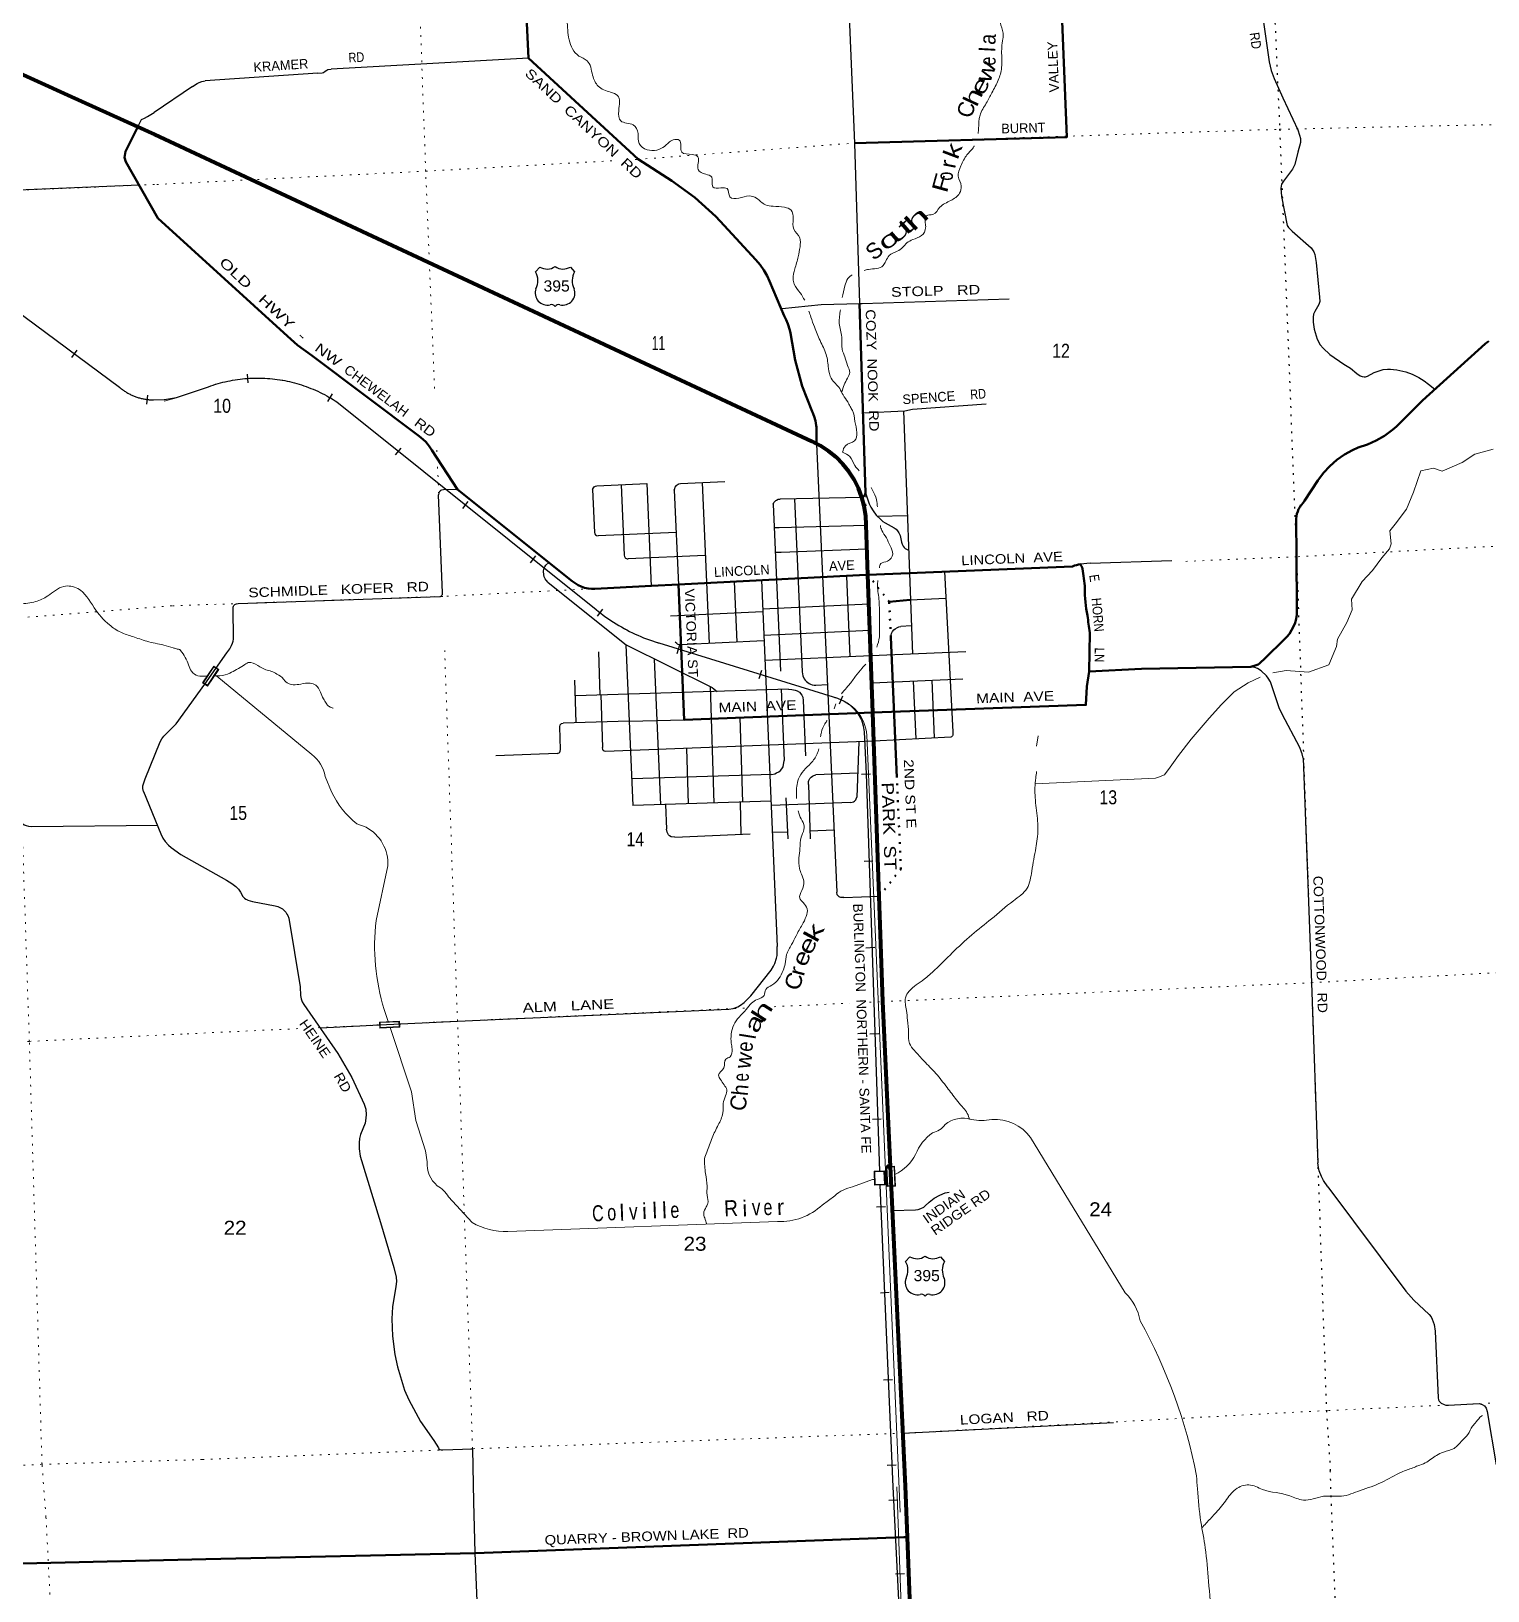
# Model space of a CAD drawing. Header units: feet. Extents: x 733631 to 986127, y 195788 to 388968.
# Drawn here: x 795868 to 814074, y 288752 to 308254 of the extents above; entities that cross this region are included whole.
import ezdxf
from ezdxf.enums import TextEntityAlignment as Align

# ---------------------------------------------------------------- set-up
doc = ezdxf.new("R2010")
doc.units = ezdxf.units.FT
doc.header["$LTSCALE"] = 70
doc.header["$PDMODE"] = 32
doc.header["$PDSIZE"] = 35
doc.linetypes.add('DOTTED', pattern=[1.5, 0.3, -1.2])
for name, color, linetype, lineweight in [('16', 7, 'Continuous', 25), ('20', 7, 'Continuous', 70), ('26', 7, 'Continuous', 40), ('29', 7, 'Continuous', 25), ('31', 7, 'Continuous', 13), ('34', 7, 'Continuous', 25), ('39', 7, 'Continuous', 13), ('53', 7, 'DOTTED', 40), ('55', 7, 'DOTTED', 100), ('57', 7, 'Continuous', 13), ('6', 7, 'DOTTED', 25), ('7', 7, 'DOTTED', 13)]:
    doc.layers.add(name, color=color, linetype=linetype, lineweight=lineweight)
for name, color, linetype in [('27', 7, 'Continuous'), ('30', 7, 'Continuous'), ('41', 7, 'Continuous')]:
    doc.layers.add(name, color=color, linetype=linetype)

msp = doc.modelspace()

# ---------------------------------------------------------------- linework, layer by layer
at = {"layer": '16'}
for p, q in [((802172.79, 305245.57), (802224.1, 305304.33)), ((802415.86, 305310.3), (802415.58, 305310.1)), ((802607.95, 305304.42), (802659.34, 305245.57)), ((806798.14, 292870.59), (806849.45, 292929.35)), ((807041.21, 292935.32), (807040.93, 292935.12)), ((807233.3, 292929.44), (807284.69, 292870.59))]:
    msp.add_line(p, q, dxfattribs=at)
for centre, radius, start, end in [((801979.81, 305134.94), 222.05, 332.97043, 29.75871), ((802315.18, 305461.99), 182.07, 239.97227, 303.45418), ((802516.96, 305461.49), 181.52, 236.33975, 300.08743), ((802516.95, 305461.99), 182.07, 236.54582, 236.59441), ((802852.31, 305134.94), 222.05, 150.24129, 207.02957), ((802319, 304980.04), 151.42, 159.09177, 283.81923), ((802513.12, 304980.04), 151.42, 256.18077, 20.90823), ((806940.53, 293087.01), 182.07, 239.97227, 303.45418), ((807142.31, 293086.51), 181.52, 236.33975, 300.08743), ((807142.3, 293087.01), 182.07, 236.54582, 236.59441), ((806605.16, 292759.96), 222.05, 332.97043, 29.75871), ((807477.66, 292759.96), 222.05, 150.24129, 207.02957), ((806944.35, 292605.06), 151.42, 159.09177, 283.81923), ((807138.47, 292605.06), 151.42, 256.18077, 20.90823)]:
    msp.add_arc(centre, radius, start, end, dxfattribs=at)
for centre, major_axis, start_param, end_param in [((802374.34, 304781.22), (-19.56, 51.67), 4.95877769, 6.28318531), ((802457.79, 304781.22), (19.56, 51.67), 0, 1.32637542), ((806999.69, 292406.24), (-19.56, 51.67), 4.95877769, 6.28318531), ((807083.14, 292406.24), (19.56, 51.67), 0, 1.32637542)]:
    msp.add_ellipse(centre, major_axis=major_axis, ratio=0.929097, start_param=start_param, end_param=end_param, dxfattribs=at)
at = {"layer": '20'}
for p, q in [((806387.09, 299733.55), (806326.55, 301457.54)), ((806820.06, 289422.71), (806794.39, 290058.62))]:
    msp.add_line(p, q, dxfattribs=at)
for points in [[(796324.87, 307455.01), (794869, 308115.95)], [(797414.5, 306960.33), (797199.45, 307057.96), (796324.87, 307455.01)], [(805684.06, 303093.57), (805627.87, 303122.36), (797414.5, 306960.33)], [(806250.46, 302424.98), (806206.75, 302540.78), (806152.6, 302647.68), (806087.56, 302748.33), (806012.36, 302841.64), (805927.82, 302926.58), (805834.87, 303002.21), (805734.52, 303067.71), (805684.06, 303093.57)], [(806326.55, 301457.54), (806304.64, 302081.37), (806298.65, 302194.57), (806280.18, 302312.97), (806250.46, 302424.98)], [(806794.39, 290058.62), (806609.38, 294057.78), (806514.01, 296119.29), (806467.74, 297436.79), (806387.09, 299733.55)], [(807048.16, 282782.8), (806970.05, 285463.78), (806820.06, 289422.71)]]:
    msp.add_lwpolyline(points, dxfattribs=at)
at = {"layer": '26'}
for p, q in [((806297.26, 302480.73), (806223.1, 304849.69)), ((806330.26, 301457.57), (808882.68, 301561.68)), ((803957.18, 301334.46), (804030.46, 299643.58)), ((806592.97, 301117.14), (806854.77, 301144.53)), ((809090.6, 300249.46), (809098.78, 300731.7)), ((806688.41, 298922.93), (806612.2, 300674.96)), ((804030.46, 299643.58), (806387.09, 299733.55))]:
    msp.add_line(p, q, dxfattribs=at)
for points in [[(805684.06, 303093.57), (805683.91, 303111.55), (805682.26, 303303.1), (805680.39, 303323.74), (805671.17, 303380.36), (805656.08, 303435.7), (805635.28, 303489.16), (805631.16, 303498.15), (805506.53, 303814.08), (805415.6, 304141.31), (805359.38, 304476.25), (805350.18, 304515.28), (805325.06, 304593.89), (805302.85, 304644.44), (805291.7, 304669.82), (805281.16, 304694.44), (805094.76, 305129.81), (805065.47, 305196.15), (805025.59, 305266.58), (804978.58, 305332.47), (804924.93, 305393.07), (804531.01, 305823.87), (804424.6, 305935.85), (804161.2, 306174.32), (803874.31, 306383.95), (803455.35, 306655.65), (802085.02, 307914.84), (801980.16, 310108.6)], [(806160.35, 306854.68), (808812.03, 306927.6), (808738.36, 308794.85)], [(797451.85, 305916.63), (797050.38, 306618.94), (797033.36, 306675.96), (797048.73, 306748.89), (797199.45, 307057.96)], [(803957.18, 301334.46), (803619.82, 301316.94), (802913.84, 301279.33), (802872.4, 301280.04), (802828.53, 301285.26), (802785.44, 301295.04), (802743.61, 301309.27), (802703.5, 301327.8), (802665.54, 301350.41), (802630.16, 301376.87), (801196.37, 302521.21), (800874.83, 303015.56), (800858.51, 303041.12), (800842.18, 303065.56), (800831.9, 303080.94), (800800.85, 303118.26), (800768.85, 303149.42), (800744.06, 303170.25), (800718.85, 303189.21), (799376.03, 304198.91), (799197.25, 304329.17), (799071.74, 304439.6), (797451.85, 305916.63)], [(806387.09, 299733.55), (809051.3, 299828.5), (809060.8, 300061.78), (809090.6, 300249.46), (809744.31, 300282.45), (811114.3, 300306.85), (811181.04, 300325), (811204.1, 300334.89), (811221.69, 300346.35), (811297.23, 300418.77), (811525.6, 300642.17), (811562.18, 300678.87), (811594.72, 300719.19), (811622.87, 300762.7), (811646.32, 300808.9), (811664.81, 300857.31), (811678.14, 300907.38), (811686.16, 300958.57), (811688.79, 301010.32), (811686.53, 301056.74), (811684.08, 301682.23), (811680.42, 302157.84), (811683.1, 302188.69), (811688.99, 302219.08), (811698.03, 302248.69), (811710.12, 302277.19), (811725.11, 302304.28), (811742.86, 302329.65), (811744.27, 302331.27), (811766.38, 302356.31), (811782.89, 302381.27), (811951.66, 302636.35), (812021.19, 302729.83), (812100.11, 302815.52), (812187.56, 302892.5), (812282.57, 302959.91), (812384.11, 303017.03), (812454.46, 303048.89), (812569.69, 303086.28), (812680.38, 303135.51), (812785.32, 303196.03), (812883.36, 303267.2), (812933.85, 303310.5), (813256.54, 303637.57), (814042.6, 304343.12), (814063.36, 304361.79), (814085.96, 304378.18)], [(806250.46, 302424.98), (806266.66, 302430.78), (806273.11, 302436.45), (806278.93, 302442.76), (806284.05, 302449.64), (806288.43, 302457.02), (806292.02, 302464.82), (806297.27, 302480.35)], [(806326.55, 301457.54), (806302.15, 301456.27), (803957.18, 301334.46)], [(798051.83, 289147.58), (801418.47, 289224.52), (806776.92, 289421.12), (806820.06, 289422.71)], [(798051.83, 289147.58), (795056.94, 289077.37), (794988.59, 289064.33), (794874.44, 289022.12), (794790.07, 288982.39), (794682.13, 288923.04), (788089.9, 284660.19)]]:
    msp.add_lwpolyline(points, dxfattribs=at)
for centre, radius, start, end in [((809095.92, 301025.78), 576.77, 101.27376, 111.69821), ((808873.24, 301503.61), 137.3, 12.43076, 39.34619), ((807100.25, 301163.71), 1942.56, 3.65857, 10.96418), ((810382.37, 301249.24), 1344.07, 178.36183, 192.9907), ((812343.99, 301233.9), 3283.85, 185.01037, 188.79676)]:
    msp.add_arc(centre, radius, start, end, dxfattribs=at)
at = {"layer": '29'}
for p, q in [((802085.02, 307914.84), (799615.94, 307779.66)), ((797884.75, 307562.01), (797404.52, 307239.27)), ((799451.25, 307727.21), (798043, 307633.65)), ((806771.22, 303506.65), (806881.93, 300463.76)), ((805684.06, 303093.57), (805936.91, 297488.33)), ((801196.37, 302521.21), (801023.63, 302518.12)), ((802884.71, 302523.03), (802907.99, 301985.36)), ((802939.35, 302569.84), (803562.73, 302599.36)), ((803241.47, 302580.91), (803279.56, 301701.21)), ((803562.73, 302599.36), (803618.35, 301315.01)), ((803906.04, 302516.79), (803957.34, 301332.16)), ((803984.23, 302598.86), (804539.15, 302625.14)), ((804255.79, 302611.72), (804342.98, 300598.08)), ((801010.23, 301230.34), (800960.51, 302458.44)), ((805142.49, 302339.71), (805232.9, 300252.05)), ((806250.46, 302424.98), (805229.46, 302403.87)), ((805408.44, 302407.57), (805504.4, 300242.96)), ((806444.55, 302189.01), (806818.79, 302199.29)), ((803930.6, 301986.99), (802955.17, 301943.73)), ((804291.63, 301696.12), (803331.8, 301655.5)), ((809103.25, 301602.5), (808983.17, 301591.42)), ((809103.25, 301602.5), (810124.96, 301636.72)), ((802330.75, 301359.94), (803305, 300582.38)), ((804655.26, 301373.29), (804688.12, 300614.35)), ((804995.59, 301390.7), (805194, 296809.31)), ((806056.91, 301441.14), (806100.67, 300430.48)), ((807283.97, 301496.47), (807388.24, 299492.6)), ((798453.63, 301097.66), (800973.91, 301185.38)), ((806854.77, 301144.53), (807301.23, 301164.84)), ((798396.43, 300651.96), (798392.27, 301038.03)), ((805010.38, 300991.93), (803857.53, 300937.58)), ((806341.79, 301090.87), (805013.87, 301028.27)), ((806351, 300761.21), (805025.56, 300698.72)), ((806869.1, 300816.46), (806736.59, 300811.78)), ((805027, 300630.32), (803984.75, 300581.19)), ((802979, 299953.45), (802961.59, 300492.1)), ((803655.73, 300402.44), (803734.62, 298580.65)), ((802680.8, 299608.9), (802663.69, 300138.17)), ((806379.24, 300106.51), (807513.54, 300154.51)), ((807159.67, 299415.92), (807128.25, 300138.21)), ((805335.19, 300028.45), (802671.42, 299944.72)), ((802986.14, 299953.61), (803007.24, 299296.25)), ((804352.91, 300058.95), (804399.72, 298601.47)), ((805242.71, 300025.54), (805281.32, 299133.87)), ((806928.66, 299403.75), (806897.13, 300128.43)), ((805517.73, 299883.83), (805547.67, 299192.42)), ((802484.58, 299270.1), (802475.34, 299556.02)), ((803343.09, 299625.06), (802517, 299602.73)), ((803343.09, 299625.06), (804030.46, 299643.58)), ((804724.87, 299673.54), (804758.87, 298614.93)), ((806400.47, 299375.93), (803048.14, 299246.14)), ((806213.66, 299366.18), (806188.29, 298677.76)), ((807360.94, 299426.52), (806400.47, 299375.93)), ((802443.27, 299223.44), (801674.9, 299194.61)), ((804058.09, 299285.24), (804080.33, 298592.7)), ((806199.32, 298976.95), (805675.84, 298953.93)), ((805124.2, 298961.28), (803379.54, 298906.44)), ((805582.16, 298836.11), (805605.21, 298153.9)), ((797272, 298746.71), (797489.11, 298218.64)), ((805115.36, 298625.23), (803388.73, 298570.96)), ((803795.97, 298583.76), (803808.13, 298277.6)), ((804731.61, 298613.17), (804737.35, 298208.96)), ((806111.19, 298610.35), (805117.7, 298571.12)), ((805301.48, 298668.34), (805323.78, 298153.38)), ((795874.84, 298309.68), (797444.85, 298326.29)), ((803911.85, 298173.91), (804856.32, 298216.62)), ((805320.01, 298240.38), (805132.34, 298233.08)), ((805902.56, 298263), (805601.92, 298251.32)), ((797736.63, 297957.2), (798308.48, 297637.19)), ((806025.33, 297421.65), (806467.74, 297436.79)), ((798636.08, 297373.31), (798915.69, 297317.72)), ((799314.67, 296028.72), (799702.24, 295472.09)), ((799479.7, 295793.59), (800221.84, 295828.74)), ((812076.4, 293804.83), (813048.4, 292500.45))]:
    msp.add_line(p, q, dxfattribs=at)
for points in [[(806059.98, 309234.89), (806160.35, 306854.68), (806223.1, 304849.69)], [(811250.31, 308689.35), (811246.52, 308563.87), (811273.11, 308339.54), (811341.51, 307871.86), (811368.11, 307761.59), (811402.31, 307662.73), (811512.5, 307419.39), (811699.67, 307019.84)], [(799451.25, 307727.21), (799503.57, 307732.04), (799519.74, 307738.71), (799541.56, 307754.86), (799561.54, 307768.18), (799575.76, 307773.87), (799615.94, 307779.66)], [(797884.75, 307562.01), (797942.38, 307600.87), (797968.49, 307614.18), (797999.37, 307624.63), (798043, 307633.65)], [(797199.45, 307057.96), (797246.82, 307149.69), (797284.46, 307167.41), (797322.09, 307187.34), (797404.52, 307239.27)], [(811699.67, 307019.84), (811721.44, 306955.57), (811732.97, 306912.72), (811734.62, 306863.28), (811700.03, 306741.31), (811662.15, 306586.39), (811634.15, 306530.35), (811522.15, 306378.73), (811497.45, 306339.17), (811489.21, 306293.02), (811495.8, 306187.54), (811568.27, 305824.95), (811581.44, 305798.59), (811627.56, 305752.44), (811864.73, 305544.78), (811900.97, 305495.33), (811910.85, 305462.36), (811930.62, 305363.48), (811970.15, 304928.37), (811975.08, 304875.64), (811963.56, 304836.08), (811910.85, 304750.37), (811896.02, 304717.42), (811891.09, 304677.85), (811892.73, 304615.24), (811904.26, 304526.23), (811942.14, 304400.98), (811978.38, 304331.76), (812016.26, 304288.9), (812101.91, 304209.79), (812273.2, 304091.12), (812358.85, 304038.38), (812437.91, 303972.45), (812480.73, 303946.09), (812502.97, 303936.21), (812530.14, 303932.9), (812545.8, 303932.91), (812569.67, 303939.5), (812655.32, 303985.64), (812714.61, 304008.72), (812768.15, 304023.56), (812819.21, 304028.51), (812859.55, 304028.5), (812896.62, 304025.21), (812938.61, 304018.6), (813051.44, 303993.9), (813129.67, 303965.86), (813214.5, 303923.03), (813281.2, 303880.16), (813333.09, 303842.27), (813414.07, 303778.96)], [(797216.2, 306327.58), (795501, 306255.95), (792205.9, 306109.46)], [(805256.11, 304787.2), (805741.31, 304834.48), (806223.1, 304849.69)], [(806223.1, 304849.69), (806254.23, 304850.67), (808089.98, 304905.23)], [(806268.56, 303482.71), (806789.17, 303507.37), (806883.27, 303528.03), (807804.43, 303593.93)], [(801023.63, 302518.12), (800997.1, 302514.48), (800984.75, 302508.78), (800978.1, 302503.08), (800972.4, 302496.42), (800964.8, 302483.11), (800960.51, 302458.44)], [(802884.71, 302523.03), (802895.32, 302544.87), (802905.3, 302555.33), (802920.02, 302564.84), (802939.35, 302569.84)], [(803906.04, 302516.79), (803911.76, 302536.33), (803917.46, 302550.58), (803935.03, 302574.34), (803944.06, 302582.9), (803955.46, 302589.56), (803964.96, 302594.31), (803984.23, 302598.86)], [(806297.26, 302480.73), (806341.45, 302344.32), (806361.87, 302300.6), (806390.85, 302254.96), (806431.22, 302202.69), (806485.84, 302146.6), (806513.86, 302123.79), (806542.84, 302106.68), (806654.93, 302043.94), (806678.68, 302025.88), (806696.73, 302005.92), (806714.78, 301981.21), (806729.03, 301946.98), (806748.03, 301863.33), (806754.68, 301841.47), (806767.98, 301813.91), (806780.33, 301797.75), (806791.73, 301787.29), (806834.59, 301765.1)], [(805142.49, 302339.71), (805149.75, 302359.52), (805158.3, 302369.98), (805173.5, 302384.23), (805185.85, 302391.84), (805205.8, 302400.39), (805229.46, 302403.87)], [(802907.99, 301985.36), (802913.85, 301966.93), (802922.4, 301954.58), (802934.75, 301946.02), (802955.17, 301943.73)], [(806300.73, 302074.85), (805216.6, 302044.9), (805155.37, 302042.31)], [(803279.56, 301701.21), (803283.61, 301684.14), (803287.41, 301675.11), (803292.39, 301669.4), (803297.86, 301664.18), (803306.88, 301659.42), (803315.91, 301656.57), (803331.8, 301655.5)], [(806313.17, 301776.31), (805242.91, 301736.39), (805172.81, 301733.42)], [(802330.75, 301359.94), (802303.26, 301388.03), (802290.44, 301408), (802280.47, 301432.71), (802275.25, 301461.23), (802271.92, 301499.25), (802275.25, 301529.67), (802287.12, 301554.38), (802301.84, 301575.29), (802336.13, 301611.54)], [(800973.91, 301185.38), (800982.61, 301187.01), (800988.78, 301189.39), (800997.33, 301194.61), (801002.33, 301199.84), (801006.36, 301205.55), (801008.73, 301211.72), (801010.23, 301230.34)], [(798392.27, 301038.03), (798393.78, 301052.03), (798396.63, 301062.49), (798401.86, 301071.99), (798406.61, 301078.65), (798413.26, 301083.87), (798422.28, 301090.05), (798435.11, 301094.81), (798453.63, 301097.66)], [(806612.2, 300674.96), (806615.51, 300699.87), (806622.63, 300724.58), (806633.56, 300747.39), (806649.23, 300766.4), (806665.85, 300780.66), (806694.83, 300798.72), (806714.3, 300807.28), (806736.59, 300811.78)], [(798315.35, 300480.07), (798350.09, 300532.54), (798372.89, 300574.37), (798384.29, 300600.98), (798392.84, 300628.55), (798396.43, 300651.96)], [(803301.65, 300581.99), (803343.09, 299625.06), (803388.73, 298570.96)], [(803305, 300582.38), (804377.88, 300046.48), (804442.76, 299998.93)], [(803984.75, 300581.19), (803970.4, 300581.99), (803956.15, 300585.79), (803944.75, 300590.54), (803937.15, 300597.2), (803918.96, 300615.6)], [(797678.06, 299594.2), (798039.63, 300088.28), (798315.35, 300480.07)], [(807550.59, 300492.35), (806366.53, 300441.73), (805039.77, 300385.57)], [(805504.4, 300242.96), (805513.58, 300193.2), (805529.73, 300157.08), (805543.03, 300139.02), (805559.18, 300120.96), (805593.37, 300095.29), (805607.62, 300087.69), (805630.42, 300080.08), (805654.17, 300075.33), (805676.97, 300075.33), (805821.05, 300083.11)], [(811766.61, 299164.57), (811755.05, 299217.43), (811745.16, 299237.21), (811722.99, 299295.03), (811504.69, 299715.18), (811468.45, 299794.29), (811359.59, 300118.03), (811330.92, 300163.48), (811307.04, 300193.15), (811241.15, 300255.78), (811195.04, 300285.45), (811161.27, 300298.63), (811114.3, 300306.85)], [(805335.19, 300028.45), (805377.29, 300024.01), (805419.08, 300014.5), (805443.78, 300005), (805470.38, 299987.89), (805500.78, 299951.77), (805512.18, 299927.05), (805517.73, 299883.83)], [(797272, 298746.71), (797263.57, 298782.64), (797263.57, 298815.87), (797292.36, 298906.68), (797480.54, 299367.41), (797500.46, 299407.28), (797527.03, 299438.29), (797678.06, 299594.2)], [(802475.34, 299556.02), (802480.43, 299579.15), (802489.93, 299590.56), (802498.48, 299597.21), (802517, 299602.73)], [(807388.24, 299492.6), (807389.23, 299465.08), (807386.38, 299450.82), (807383.53, 299444.17), (807373.08, 299431.81), (807360.94, 299426.52)], [(802443.27, 299223.44), (802465.23, 299231.24), (802476.63, 299239.8), (802481.38, 299249.3), (802484.58, 299270.1)], [(803048.14, 299246.14), (803030.92, 299250.25), (803019.05, 299259.76), (803011.92, 299271.17), (803007.24, 299296.25)], [(811766.61, 299164.57), (811870.18, 296356.19), (811949.42, 294105.35)], [(805124.2, 298961.28), (805164.5, 298968.88), (805185.4, 298978.39), (805212, 298991.69), (805234.79, 299008.8), (805251.89, 299031.62), (805265.19, 299056.33), (805281.32, 299133.87)], [(805582.16, 298836.11), (805584.85, 298872.88), (805587.7, 298886.19), (805600.99, 298909.95), (805618.09, 298927.06), (805635.19, 298940.37), (805651.34, 298948.92), (805675.84, 298953.93)], [(806111.19, 298610.35), (806144.36, 298617.18), (806159.56, 298624.78), (806167.16, 298632.39), (806175.71, 298643.79), (806181.41, 298655.2), (806188.29, 298677.76)], [(795741.44, 298357.12), (795761.46, 298341.85), (795781.38, 298330.77), (795805.73, 298319.69), (795832.3, 298313.05), (795874.84, 298309.68)], [(797489.11, 298218.64), (797514.85, 298163.26), (797542.52, 298123.66), (797585.69, 298075.76), (797616.69, 298046.97), (797737.9, 297957.81)], [(803911.85, 298173.91), (803867.83, 298181.81), (803846.93, 298191.32), (803835.53, 298204.63), (803816.53, 298236.95), (803808.13, 298277.6)], [(798308.48, 297637.19), (798374.32, 297596.25), (798427.51, 297557.28), (798458.86, 297524.96), (798484.04, 297488.83), (798513.01, 297434.65), (798524.41, 297420.39), (798534.86, 297412.79), (798551.01, 297401.38), (798570.96, 297391.88), (798577.61, 297389.98), (798636.08, 297373.31)], [(806025.33, 297421.65), (805989.98, 297420.4), (805975.73, 297425.16), (805967.18, 297428.96), (805952.93, 297440.37), (805943.43, 297456.53), (805936.91, 297488.33)], [(798915.69, 297317.72), (798949.51, 297308.22), (798977.53, 297297.77), (799008.41, 297278.75), (799034.53, 297255.94), (799052.1, 297235.98), (799064.93, 297214.12), (799074.9, 297196.06), (799086.56, 297163.85)], [(799086.56, 297163.85), (799229.12, 296306.09), (799236.15, 296197.09)], [(804586.24, 296025.99), (804640.61, 296035.42), (804699.51, 296056.33), (804733.71, 296073.44), (804781.2, 296109.56), (804864.8, 296193.21), (805117.48, 296514.5), (805145.98, 296562.03), (805161.18, 296598.15), (805182.08, 296660.89), (805191.58, 296697.01), (805194, 296809.31)], [(799236.15, 296197.09), (799244.46, 296152.34), (799256.34, 296116.21), (799273.91, 296084.85), (799314.67, 296028.72)], [(800221.84, 295828.74), (801196.4, 295874.9), (804586.24, 296025.99)], [(799702.24, 295472.09), (799875.22, 295171.35), (800031.01, 294836.75), (800049.06, 294774.02), (800053.81, 294703.68), (800046.21, 294627.63), (800041.46, 294599.11), (799985.42, 294456.53), (799971.16, 294409), (799966.42, 294353.87), (799967.36, 294277.82), (799981.62, 294186.57), (800232.4, 293357.67), (800399.53, 292796.19)], [(812076.4, 293804.83), (812020.24, 293883.94), (811994.72, 293931.74), (811967.53, 294004.26), (811957.65, 294045.46), (811949.42, 294105.35)], [(806631.99, 293507.17), (806921.42, 293514.51), (806953.72, 293520.21), (806987.92, 293531.62), (807024.02, 293550.63), (807041.12, 293563.94), (807090.51, 293613.37), (807155.11, 293662.8), (807223.51, 293700.82), (807293.8, 293727.44), (807341.32, 293736.43)], [(800399.53, 292796.19), (800429.04, 292673.27), (800432.84, 292620.04), (800425.24, 292559.2), (800383.44, 292304.45), (800375.84, 292152.36), (800383.44, 291935.63), (800413.84, 291707.49), (800448.04, 291551.6), (800535.43, 291262.63), (800588.63, 291140.95), (800733.02, 290870.99), (800900.21, 290631.45), (800957.68, 290538.29), (800965.28, 290527.83), (800976.68, 290518.33), (800990.93, 290513.57), (801012.04, 290513.09)], [(813048.4, 292500.45), (813149.32, 292387.4), (813343.68, 292206.1), (813365.09, 292178.08), (813379.91, 292150.07), (813402.97, 292080.84), (813416.15, 291998.43), (813452.39, 291164.46), (813456.5, 291138.08), (813466.39, 291123.25), (813491.92, 291098.53), (813528.98, 291080.4), (813550.39, 291073.81), (813584.98, 291073.81), (813965.45, 291093.58), (814003.34, 291083.69), (814032.16, 291065.57), (814054.4, 291037.55), (814068.4, 290993.05), (814178.54, 290327.02)], [(806766.62, 290713.74), (806763.91, 290722.78), (809395.49, 290856.79)], [(801012.04, 290513.09), (801385.45, 290528.76), (801397.87, 289864.14)], [(801397.87, 289864.14), (801414.86, 289225.48), (801581.57, 285199.21), (801658.14, 283489.3)]]:
    msp.add_lwpolyline(points, dxfattribs=at)
at = {"layer": '31'}
for p, q in [((798010.89, 300106.99), (798149.56, 300315)), ((798149.56, 300315), (798211.97, 300273.4)), ((800220.42, 295864.02), (800470.08, 295876.95)), ((800470.08, 295876.95), (800473.96, 295802.05))]:
    msp.add_line(p, q, dxfattribs=at)
for points in [[(798211.97, 300273.4), (798073.3, 300065.38), (798010.89, 300106.99)], [(800473.96, 295802.05), (800224.3, 295789.12), (800220.42, 295864.02)]]:
    msp.add_lwpolyline(points, dxfattribs=at)
for points in [[(798151.78, 300303.91), (798021.97, 300109.2), (798071.08, 300076.47), (798200.87, 300271.18)], [(800231.87, 295797.52), (800228.82, 295856.45), (800462.51, 295868.54), (800465.55, 295809.61)]]:
    msp.add_lwpolyline(points, close=True, dxfattribs=at)
at = {"layer": '34'}
for p, q in [((796377.47, 304175), (796443.41, 304263.8)), ((798579.96, 303856.02), (798573.21, 303966.42)), ((797312.62, 303592.04), (797326.13, 303701.82)), ((799577.35, 303622.62), (799633.07, 303718.17)), ((800423.38, 302955.67), (800492.52, 303042.02)), ((801261.98, 302287.55), (801331.12, 302373.89)), ((802107.92, 301606.87), (802177.06, 301693.21)), ((802946.92, 300938.27), (803015.07, 301025.39)), ((803941.65, 300474.19), (803974.59, 300580.87)), ((804966.92, 300160.42), (804999.55, 300266.11)), ((805969.62, 299842.84), (806011.74, 299945.12)), ((806246.4, 298962.3), (806356.91, 298967.02)), ((806277.58, 297876.12), (806388.09, 297880.84)), ((806302.4, 296793.74), (806412.91, 296798.46)), ((806352.4, 295717.62), (806462.91, 295722.34)), ((806381.83, 294649.78), (806492.34, 294654.5)), ((806476.3, 293825.6), (806636.78, 290052.99)), ((806435.42, 293553.15), (806545.93, 293557.87)), ((806482.35, 292479.8), (806592.86, 292484.52)), ((806522.8, 291389.1), (806633.31, 291393.82)), ((806567.48, 290323.77), (806677.99, 290328.49)), ((806587.98, 289886.86), (806698.52, 289890.67)), ((806671.08, 288965.73), (806781.62, 288969.54))]:
    msp.add_line(p, q, dxfattribs=at)
at = {"layer": '34', "lineweight": 13}
for p, q in [((797398.54, 303643.08), (797529.84, 303646.48)), ((799687.94, 303616.42), (802927.54, 301022.48)), ((803711.19, 300604.06), (805928.75, 299919.5)), ((806314.14, 299452.87), (806729.33, 289733.95)), ((806402.8, 293998.14), (806533.22, 294003.53)), ((806403.33, 293998.16), (806410.57, 293822.88)), ((806533.22, 294003.53), (806540.46, 293828.25)), ((806410.04, 293822.86), (806540.46, 293828.25)), ((806689.76, 290053.91), (806810, 286560.95))]:
    msp.add_line(p, q, dxfattribs=at)
for points in [[(788256.85, 310302.51), (793173.43, 306620.81), (796971.45, 303800.57)], [(797531.18, 303626.73), (797683.35, 303671.29), (798085.59, 303807.77)]]:
    msp.add_lwpolyline(points, dxfattribs=at)
at = {"layer": '34'}
for points in [[(793174.09, 306621.69), (796972.13, 303801.43), (796980.88, 303794.02), (796989.71, 303786.87), (796998.67, 303779.88), (797007.78, 303772.93), (797016.99, 303766.24), (797026.29, 303759.72), (797035.71, 303753.28), (797045.26, 303747.07), (797054.89, 303741.05), (797064.69, 303735.14), (797074.52, 303729.46), (797084.45, 303723.87), (797094.53, 303718.49), (797104.65, 303713.34), (797114.9, 303708.34), (797125.17, 303703.48), (797135.62, 303698.82), (797146.05, 303694.35), (797156.66, 303690.06), (797167.26, 303685.97), (797177.97, 303682.03), (797188.72, 303678.31), (797199.54, 303674.79), (797210.4, 303671.41), (797221.39, 303668.27), (797232.4, 303665.27), (797243.44, 303662.51), (797254.52, 303659.89), (797265.67, 303657.56), (797276.86, 303655.36), (797288.04, 303653.34), (797299.27, 303651.52), (797310.55, 303649.93), (797321.92, 303648.53), (797333.22, 303647.27), (797344.58, 303646.3), (797355.94, 303645.5), (797367.33, 303644.85), (797378.66, 303644.42), (797390.11, 303644.23), (797398.53, 303644.18), (797533.03, 303647.66)], [(797533.03, 303647.7), (797683.02, 303672.34), (798085.23, 303808.81), (798114.62, 303819.36), (798144.11, 303829.19), (798173.79, 303838.5), (798203.74, 303847.56), (798233.79, 303855.87), (798263.84, 303863.62), (798294.18, 303871.09), (798324.61, 303877.84), (798355.05, 303884.02), (798385.84, 303889.76), (798416.48, 303894.88), (798447.24, 303899.65), (798478.25, 303903.75), (798509.11, 303907.23), (798540.14, 303910.22), (798571.14, 303912.8), (798602.38, 303914.71), (798633.4, 303916.16), (798664.68, 303916.94), (798695.74, 303917.26), (798726.98, 303917.08), (798758.07, 303916.27), (798789.18, 303914.91), (798820.24, 303913.14), (798851.37, 303910.64), (798882.47, 303907.74), (798913.41, 303904.22), (798944.31, 303900.3), (798975.12, 303895.6), (799005.88, 303890.48), (799036.43, 303884.92), (799067, 303878.79), (799097.41, 303872.03), (799127.84, 303864.71), (799157.99, 303857.1), (799188.06, 303848.7), (799217.91, 303839.83), (799247.72, 303830.58), (799277.15, 303820.8), (799306.66, 303810.28), (799335.88, 303799.49), (799364.79, 303788), (799393.6, 303776.28), (799422.32, 303763.76), (799450.58, 303750.91), (799478.65, 303737.59), (799506.72, 303723.7), (799534.25, 303709.24), (799561.67, 303694.54), (799588.77, 303679.16), (799615.82, 303663.39), (799642.27, 303647.2), (799668.57, 303630.38), (799688.59, 303617.31), (802928.23, 301023.33), (802958.18, 300998.78), (802988.51, 300975.06), (803019.27, 300951.84), (803050.47, 300928.83), (803082.07, 300906.64), (803113.93, 300885.09), (803146.24, 300863.75), (803178.94, 300843.25), (803211.9, 300823.38), (803245.44, 300803.88), (803279.08, 300785.17), (803313, 300766.81), (803347.48, 300749.13), (803382.04, 300732.24), (803417.03, 300715.87), (803452.13, 300699.97), (803487.79, 300684.75), (803523.41, 300670.16), (803559.58, 300656.26), (803595.69, 300642.97), (803632.23, 300630.19), (803668.84, 300618.21), (803705.73, 300606.87), (803711.51, 300605.11), (805946.74, 299913)], [(805946.74, 299913), (806029.39, 299878.11), (806095.29, 299834.15), (806159.77, 299773.17), (806204.41, 299715.73), (806244.8, 299641.28), (806267.82, 299569.67), (806281.39, 299492.91), (806302.55, 298966.27), (806470.03, 294000.92)], [(806636.79, 290052.99), (806811.1, 286560.97)]]:
    msp.add_lwpolyline(points, dxfattribs=at)
at = {"layer": '34', "lineweight": 13}
msp.add_lwpolyline([(806532.13, 293835.91), (806418.23, 293831.2), (806411.65, 293990.49), (806525.55, 293995.2)], close=True, dxfattribs=at)
for centre, radius, start, end in [((798698.04, 302131.71), 1784.46, 56.30751, 110.07267), ((797397.06, 304296.92), 653.84, 229.38738, 270.12963), ((804340.6, 302725.91), 2213.23, 230.32309, 253.47805), ((805788.53, 299408.24), 526.95, 4.43508, 76.21522)]:
    msp.add_arc(centre, radius, start, end, dxfattribs=at)
at = {"layer": '39'}
for p, q in [((798187.44, 300189.53), (799374.74, 299210.21)), ((805902.87, 299779.16), (805923.99, 299841.63)), ((808434.8, 299315.74), (808456.31, 299441.96)), ((799541.1, 298934.64), (799620.64, 298744.04)), ((799938.32, 298344.05), (800053.64, 298298.89)), ((800326.6, 297815.79), (800178.02, 297132.54)), ((800279.71, 296019.77), (800329.99, 295869.06)), ((808357.44, 294420.29), (809542.77, 292478.15)), ((806135.01, 293802.8), (806383.62, 293893.53)), ((801084.97, 293678.99), (801378.85, 293356.83)), ((805755.11, 293576.27), (805911.62, 293690.98)), ((801826.9, 293244.42), (805198.27, 293371.72))]:
    msp.add_line(p, q, dxfattribs=at)
for points in [[(811389.05, 300231.63), (811553.23, 300260.83), (811833.37, 300237.65), (812085.93, 300330.6), (812182.58, 300559.91), (812196.56, 300651.68), (812312.39, 300859.63), (812377.97, 301016.6), (812369.83, 301149.84), (812505.28, 301370.87), (812634.35, 301510.61), (812748.37, 301669.88), (812844.44, 301779.71), (812867.7, 301845.6), (812848.26, 302004.62), (812917.09, 302090.89), (813058.16, 302277.76), (813145.45, 302490.43), (813238.41, 302756.01), (813394.6, 302789.73), (813505.61, 302750.44), (813755.41, 302859.46), (813912.38, 302964.08), (814140.01, 303027.5)], [(808416.3, 298843.57), (809920.41, 298912.04), (809960.33, 298926.07), (810031.77, 298955.77), (810104.27, 299050.31), (810206.74, 299196.89), (810365.13, 299402.8), (810589.81, 299662.47), (810745.64, 299835.87), (810906.35, 299991.28), (811081.02, 300106.86), (811230.14, 300176.95)], [(800354.54, 295795.44), (800622.13, 294993.31), (800675.17, 294631.39), (800795.72, 294252.43), (800816.06, 294117.74)]]:
    msp.add_lwpolyline(points, dxfattribs=at)
for centre, radius, start, end in [((799116.53, 298866.33), 430.03, 9.14012, 53.09824), ((800632.19, 299221.29), 1118.47, 205.25764, 231.65692), ((799809.1, 297842.25), 518.18, 357.07388, 61.92088), ((802936.28, 296823.57), 2775.51, 173.60858, 196.83431), ((807475.03, 293995.77), 591.41, 125.06554, 158.9061), ((807080.56, 294731.11), 257.16, 282.28188, 324.65223), ((807515.84, 294301.01), 360.57, 73.37163, 128.71794), ((807746.62, 295267.22), 633.7, 258.38381, 281.58034), ((807914.25, 294102.64), 545.28, 35.63087, 94.2507), ((801180.26, 294095.33), 364.88, 176.47854, 229.45821), ((806409.35, 294482.12), 582.15, 295.89772, 331.97772), ((806298.53, 295035.33), 1145.04, 274.2619, 275.39062), ((800739.26, 293468.15), 404.93, 31.379, 59.7789), ((806211.78, 293370.39), 439.18, 100.06732, 133.11462), ((805234.77, 294132.57), 761.73, 267.25367, 313.08713), ((801801.05, 294090.53), 846.5, 240.08194, 271.74996), ((809099.65, 292018.23), 638.66, 9.95195, 46.06621), ((803969.88, 288933.83), 6585.64, 11.00214, 29.01986)]:
    msp.add_arc(centre, radius, start, end, dxfattribs=at)
for points in [[(807704.85, 306974.94), (807708.89, 307037.32), (807727.6, 307202.2), (807805.57, 307353.69), (807876.41, 307484.6), (807956.12, 307642.24), (807997.59, 307796.05), (807998.51, 307951.99), (808011.33, 308157.08), (808017.64, 308195.85), (807989.22, 308330.15), (807978.43, 308432.9), (807987.84, 308668.2), (808028.25, 308757.17), (808095.34, 308837.28), (808178.96, 308910.08), (808298.61, 308990.66), (808355.67, 309157.35), (808323.65, 309325.91), (808335.97, 309454.04), (808348.67, 309529.55), (808387.13, 309660.95), (808434.02, 309784.65), (808454.25, 309872.66), (808443.27, 309979.45), (808394.79, 310066.23), (808272.65, 310171.8), (808134.62, 310315.08), (808097.13, 310426.69), (808151.35, 310566.93), (808302.72, 310705.7), (808444.01, 310799.45), (808559.29, 310843.38), (808683.42, 310958.59), (808717.09, 311105.95), (808830.86, 311226.75), (808936.53, 311391.69), (809018.07, 311553.48), (809028.9, 311713.93), (808963.42, 311862.68), (808914.01, 311969.67), (808898.19, 312049.9), (808964.66, 312099.62), (809107.1, 312124.59), (809139.66, 312296.19), (809117.43, 312515.82), (809074.87, 312694), (809083.58, 312856.38), (809236.31, 313009.39), (809246.22, 313013.91), (809282.79, 313054.11), (809312.76, 313106.14), (809378.18, 313222.62), (809446.37, 313323.03), (809600.66, 313486.23), (809724.26, 313569.02), (809810.49, 313716.85), (809881.64, 313928.76), (810020.5, 314119.57), (810112.25, 314235.27), (810156.27, 314421.6), (810207.92, 314573.87)], [(805536.41, 304889.56), (805479.72, 304982.03), (805405.91, 305091.91), (805392.85, 305156.08), (805413.42, 305280.56), (805454.89, 305434.37), (805477.57, 305556.92), (805474.39, 305670.14), (805398.66, 305777.91), (805392.62, 305909.23), (805367.52, 306015.34), (805284.95, 306051.92), (805140.75, 306065.34), (805044.89, 306083.07), (804933.95, 306164.87), (804841.57, 306194.91), (804711.52, 306164.46), (804601.44, 306183.54), (804566.43, 306285.14), (804489.2, 306293.63), (804389.39, 306309.14), (804373.73, 306429.88), (804299.32, 306464.82), (804203.53, 306525.07), (804200.42, 306680.82), (804130.14, 306713.93), (803999.41, 306742.16), (803968.33, 306890.51), (803891.28, 306894.96), (803783.82, 306812.93), (803688.82, 306767.94), (803565.26, 306772.21), (803466.71, 306848.53), (803452.79, 306975.42), (803393.29, 307081.93), (803237.33, 307131.23), (803211.21, 307259.57), (803196.34, 307451.2), (803109.54, 307491.63), (802956.51, 307565.37), (802885.43, 307703.72), (802816.45, 307884.7), (802714.69, 307942.64), (802592.04, 308147.39), (802564.75, 308389.05), (802508.52, 308732.6), (802488.03, 308958.38), (802493.78, 309185.41), (802470.18, 309390.8), (802440.28, 309557.43), (802390.83, 309753.5), (802334.81, 309872.32), (802269.1, 309938.05), (802182.44, 310063.52), (802254.06, 310265.32), (802214.18, 310384.91), (802129.66, 310463.91), (802123.68, 310563.5)], [(806277.85, 305262.91), (806335.81, 305275.66), (806515.66, 305322.64), (806551.49, 305379), (806592.73, 305449.8), (806693.42, 305503.15), (806763.93, 305553.06), (806814.07, 305606.05), (806886.97, 305647.97), (806995.91, 305697.67), (807048.05, 305795.3), (807043.25, 305855.81), (807059.34, 305945.66), (807139.5, 305961.6), (807226.31, 306052.77), (807362.02, 306136.13), (807471.03, 306228.36), (807493.27, 306316.47), (807455.23, 306440.19), (807489.74, 306569.38), (807564.23, 306708.55), (807650.49, 306811.85), (807654.78, 306820.2)], [(806004.47, 304923.05), (806039.93, 305069.3), (806076.2, 305160.1), (806130.71, 305208.84)], [(806010.16, 302988.62), (806044.79, 303071.24), (806159.32, 303131.33), (806164.32, 303374.52), (806133.8, 303510.75), (806103.13, 303561.94), (806074.21, 303619.28), (806015.64, 303705.59), (805973.59, 303784.58), (805868.58, 303913.23), (805834.58, 304037.15), (805804.3, 304211.85), (805727.62, 304384.36), (805657.08, 304555.14), (805612.98, 304678.58), (805588.19, 304752.74)], [(805999.49, 303744.21), (806070.65, 303916.73), (806099.87, 303984.93), (806071.48, 304074.69), (806038.31, 304180.42), (806003.58, 304275.96), (805998.55, 304429.59), (805968.55, 304598.24), (805981.4, 304758.79), (805982.68, 304770.24)], [(806217.33, 302757.17), (806163.44, 302821.76), (806099.62, 302934.14), (806010.16, 302988.62)], [(806444.58, 302308), (806439.04, 302369.16), (806401.46, 302482.78), (806365.34, 302547.44)], [(806469.92, 301543.14), (806486.71, 301595.99), (806572.18, 301628.38), (806636.89, 301716.48), (806603.9, 301818.17), (806556.79, 301919.19), (806499.96, 302011.66), (806481.76, 302071.55)], [(794768.64, 301165.85), (794839.48, 301113.95), (795119.91, 301134.99), (795395.8, 301117.38), (795728.58, 301093.89), (795923.75, 301121.73), (796074.75, 301192.4), (796274.42, 301311.52), (796449.45, 301285.94), (796655.23, 301044.92), (796847.86, 300829.71), (796987.05, 300737.95), (797136.85, 300685.07), (797313.23, 300625.12), (797525.58, 300576.7), (797643.92, 300543.54)], [(806437.1, 300551.67), (806470.24, 300678.06), (806470.91, 300795.52), (806469.47, 300914.9), (806465.78, 301127.31), (806455.27, 301223.99), (806444.94, 301316.64), (806450.7, 301387.17)], [(797734.84, 300511.78), (797729.19, 300517.19), (797719.58, 300523.41), (797700.93, 300527.36), (797683.98, 300529.63), (797659.68, 300537.54), (797643.92, 300543.54)], [(797734.84, 300511.78), (797794.2, 300422.99), (797834.79, 300331.78), (797872.9, 300250.58), (797952.37, 300193.61), (798047.58, 300190.02), (798063.77, 300190.79)], [(798160.25, 300193.67), (798227.45, 300192.46), (798351.26, 300226.67), (798436.08, 300273.21), (798522.74, 300323.88), (798581.79, 300359.07), (798702.79, 300322.28), (798800.23, 300270.21), (798871.97, 300249.31), (798940.24, 300216.1), (799022, 300153.16), (799049.81, 300120.06), (799142.56, 300081.94), (799239.24, 300090.57), (799356.09, 300100.15), (799426, 300075.12), (799482.46, 299990.73), (799520.75, 299905.49), (799555.64, 299850.45), (799585.56, 299815.43), (799629.05, 299793.19), (799643.45, 299787.8)], [(805996.57, 299969.59), (806029.69, 300011.34), (806091.29, 300079.04), (806173.14, 300190.23), (806253.62, 300287.17), (806298.83, 300337.69)], [(805734.9, 299430.88), (805744.34, 299487.62), (805788.04, 299592.95), (805818.39, 299634.98)], [(805432.1, 298660.47), (805431.89, 298717.64), (805459.77, 298903.2), (805523.64, 299009.48), (805612.47, 299100.75), (805692.12, 299215.87), (805713.41, 299279.99)], [(807592.79, 294645.25), (807590.03, 294661.31), (807558.06, 294740.78), (807502.44, 294806.99), (807431.77, 294892.72), (807315.56, 295045.14), (807176.04, 295220.74), (807027.27, 295377.69), (806908.04, 295507.69), (806845.25, 295597.85), (806833.17, 295728.88), (806821.8, 295888.28), (806808.16, 296009.11), (806796.79, 296168.52), (806841.59, 296249.6), (807028.91, 296398.17), (807163.04, 296515.88), (807379.76, 296728.61), (807624.26, 296952.77), (807869.89, 297152.69), (808144.57, 297380.31), (808315.37, 297536.2), (808374.23, 297751.57), (808425.62, 298041.5), (808442.71, 298153.67), (808445.04, 298410.9), (808416.93, 298670.74), (808423.85, 298916.05), (808435.02, 298996.13)], [(804311.14, 293337.46), (804286.22, 293415.58), (804273.54, 293471.67), (804306.14, 293554.2), (804326.48, 293595.65), (804315.7, 293698.4), (804316.64, 293809.8), (804297.2, 293968.82), (804286.79, 294063.48), (804284.63, 294154.49), (804313.11, 294238.85), (804379.78, 294416.12), (804455.28, 294577.62), (804513.07, 294728.15), (804517.87, 294843.78), (804545.7, 294942.28), (804562.54, 295015.96), (804529.3, 295079.18), (804483.86, 295143.84), (804459.06, 295199.35), (804525.6, 295291.59), (804550.95, 295400.09), (804604.14, 295430.96), (804628.02, 295527.24), (804618.54, 295601.71), (804617.56, 295710.99), (804650.51, 295829.98), (804716.87, 295926.25), (804803.59, 296019.44), (804870.6, 296101.58), (804941.38, 296145.42), (805028.04, 296196.09), (805048.91, 296269.97), (805125.29, 296324.2), (805212.47, 296407.29), (805266.44, 296509.05), (805290.89, 296593.22), (805309.9, 296707.5), (805372.94, 296831.96), (805428.56, 296941.9), (805505.07, 297081.17), (805554.91, 297184.76), (805566.78, 297278.46), (805516.66, 297357.07), (805473.61, 297413.74), (805499.61, 297508.11), (805524.58, 297624.69), (805496.28, 297712.43), (805472.76, 297784.21), (805464.62, 297917.44), (805477.49, 298033.46), (805491.26, 298173.81), (805527.26, 298270.67), (805517.21, 298357.25), (805470.47, 298450.19), (805453.54, 298505.26)], [(813136.45, 290288.95), (813201.4, 290315.04), (813292.74, 290351.76), (813434.04, 290445.52), (813519.14, 290485.99), (813652.48, 290532.8), (813753.14, 290630.7), (813824.46, 290706.96), (813882.37, 290810.94), (813930.5, 290863.83), (813995.86, 290937.79), (814007.26, 290943.73)], [(810434.47, 290190.67), (810445, 290026.95), (810488, 289613.95), (810543, 289288.95), (810584, 288871.95), (810624, 288393.95), (810661, 287998.95), (810727, 287426.95), (810619, 286961.95), (810507, 286476.95), (810413, 285968.95), (810325, 285464.95), (810199, 284942.95), (810081, 284377.95), (810116, 283998.95), (810174, 283667.95), (810208, 283274.95), (810038, 282835.95), (809917, 282637.95), (809591, 282199.95), (809379, 281984.95), (809017, 281832.95), (808849, 281743.95), (808508, 281365.95), (808231, 281004.95), (808065, 280792.95), (807873, 280530.95), (807780, 280164.95), (807610, 279814.95), (807356, 279529.95), (807198.16, 279391.68)], [(810500.47, 289538.11), (810553, 289596.95), (810660, 289710.95), (810796, 289874.95), (810923, 290020.95), (811088, 290076.95), (811259, 290019.95), (811598, 289940.95), (811769, 289885.95), (812021, 289933.95), (812244, 289935.95), (812481, 290005.95), (812746, 290106.95), (812997, 290235.95), (813136.45, 290288.95)]]:
    msp.add_spline(points, degree=3, dxfattribs=at)
at = {"layer": '53'}
for points in [[(806612.2, 300674.96), (806592.97, 301117.14), (806326.55, 301457.54)], [(806467.74, 297436.79), (806738.29, 297776.25), (806688.41, 298922.93)]]:
    msp.add_lwpolyline(points, dxfattribs=at)
at = {"layer": '55'}
msp.add_point((806580.21, 294057.71), dxfattribs=at)
at = {"layer": '57'}
for p, q in [((806555.24, 294056.42), (806660.1, 294061.82)), ((806555.24, 294056.42), (806568.09, 293806.75)), ((806660.1, 294061.82), (806672.95, 293812.15)), ((806672.95, 293812.15), (806568.09, 293806.75))]:
    msp.add_line(p, q, dxfattribs=at)
msp.add_lwpolyline([(806575.66, 293815.14), (806563.63, 294048.84), (806652.52, 294053.41), (806664.55, 293819.72)], close=True, dxfattribs=at)
at = {"layer": '6'}
for points in [[(811262.71, 311819.74), (811472.83, 307027.32), (811684.08, 301682.23), (811870.18, 296356.19), (812057.61, 291005.4), (812106.18, 290251.45)], [(813696.63, 249455.8), (813691.7, 249791.97), (813557.64, 253579.73), (813344.65, 258878.18), (813128.08, 264255.42), (812904.72, 269648.54), (812679.24, 274999.05), (812515.82, 280364.57), (812275.75, 285724.53), (812106.18, 290251.45)]]:
    msp.add_lwpolyline(points, dxfattribs=at)
at = {"layer": '7'}
for p, q in [((800961.29, 302470.68), (800937.46, 303062.86)), ((805049.67, 296051.54), (806099.28, 296099.66)), ((797816.78, 295717.02), (799206.97, 295781.93)), ((799453.67, 295793.45), (800222.34, 295829.34)), ((806619.73, 293810.01), (806794.93, 290058.64))]:
    msp.add_line(p, q, dxfattribs=at)
for points in [[(800908.38, 303785.44), (800798.98, 306503.51), (800620.15, 311451.28)], [(805960.83, 311631.37), (806162.14, 306854.73), (806329.2, 301458.95), (806511.91, 296118.58), (806608.11, 294058.74)], [(796053.03, 289672.75), (796003, 290333.95), (795845, 295621.95), (795667, 300914.95), (795501, 306255.95), (795298, 311262.95)], [(803418.3, 306649.64), (803443.43, 306651.04), (806162.14, 306854.73), (811472.83, 307027.32), (816780.07, 307143.06), (822110.18, 307201.17), (827336.42, 307495.29), (828092.68, 307480)], [(797436.78, 306337.63), (800798.98, 306503.51), (803124.17, 306633.23)], [(792047.82, 306100.77), (795501, 306255.95), (797436.78, 306337.63)], [(828286.12, 302274.03), (827412, 302330.03), (822273.38, 302153.44), (816967.56, 301962.86), (811684.08, 301682.23), (810296.33, 301624.37)], [(808335.63, 301542.61), (806329.2, 301458.95), (801012.96, 301186.89), (797625.32, 301068.12)], [(797625.32, 301068.12), (795667, 300914.95), (790331, 300619.95), (784971, 300443.95), (779590, 300165.95), (774302, 300008.95), (769090, 299811.95), (766969.29, 299715.14)], [(801399.11, 289864.16), (801385.45, 290528.76), (801196.4, 295874.9), (801036.31, 300510.67)], [(806346.26, 296110.99), (806511.91, 296118.58), (811870.18, 296356.19), (817107.06, 296638.67), (822416.11, 296979.22), (827680.09, 297200.22), (828478.08, 297107.95)], [(800472.82, 295841.06), (801196.4, 295874.9), (804849.28, 296042.36)], [(767149.17, 294486.36), (769270, 294572.95), (774542, 294757.95), (779821, 294908.95), (785070, 295483.95), (790473, 295355.95), (795845, 295621.95), (797816.78, 295717.02)], [(815986.6, 291182.71), (812071.52, 291006.58), (806763.91, 290722.78), (801385.45, 290528.76), (798007.24, 290393.87)], [(798007.24, 290393.87), (796003, 290333.95), (790679, 290093.95), (785384, 289818.95), (780107, 289615.95), (774828, 289502.95), (769510, 289308.95), (767331.04, 289199.85)], [(806794.93, 290058.64), (806970.05, 285463.78), (807124.94, 280152.53), (807148.52, 279472.26)], [(801399.11, 289864.16), (801414.89, 289224.18), (801581.57, 285199.21), (801799.96, 279915.19), (801972.83, 274653.35), (802188.58, 269294.3), (802416.62, 263976.3), (802663.3, 258515.42), (803059.9, 247896.92), (803245.96, 243944.57)], [(796053.03, 289672.75), (796280.47, 285117.95), (796510.76, 279727.32), (796622.86, 274444.69), (796897.23, 269142.26), (797046.85, 263818.18), (797330.02, 258489.7), (797526.61, 253148.71), (797679.19, 247790.32), (797918.08, 243753.75)]]:
    msp.add_lwpolyline(points, dxfattribs=at)

# ---------------------------------------------------------------- texts
at = {"layer": '16', "width": 1.05}
for p in [(802435.67, 304998.53), (807061.02, 292623.55)]:
    msp.add_text('395', height=140, dxfattribs=at).set_placement(p, align=Align.CENTER)
at = {"layer": '16', "width": 1.2}
msp.add_text('PARK  ST', height=150, rotation=271.959, dxfattribs=at).set_placement((806498.04, 298858.93))
at = {"layer": '27'}
for s, rotation, width, p in [('VALLEY', 92.259, 1.05, (808715.36, 307491.9)), ('SAND  CANYON  RD', 316.92, 1.25, (802028.98, 307712.37)), ('OLD   HWY  -', 316.667, 1.45, (798208.72, 305350.04)), ('COZY  NOOK  RD', 271.793, 1.15, (806298.15, 304774.17)), ('NW ', 323.06, 1.35, (799400.86, 304268.54)), ('CHEWELAH', 323.06, 1.05, (799765.8, 303996.85)), ('RD', 323.06, 1.2, (800644.99, 303334.99)), ('LINCOLN  AVE', 2.336, 1.15, (807494.96, 301575.08)), ('E', 278.216, 0.85, (809092.15, 301451.32)), ('VICTORIA ST', 272.482, 1.1, (804036.16, 301280.82)), ('HORN', 275.08, 0.9, (809120.97, 301163.45)), ('LN', 269.028, 0.9, (809162.91, 300547.43)), ('MAIN  AVE', 2.041, 1.2, (807681.56, 299849.73)), ('MAIN  AVE', 2.041, 1.2, (804461.48, 299734.96)), ('2ND ST E', 272.482, 1.2, (806774.75, 299146.85)), ('QUARRY - BROWN LAKE  RD', 2.101, 1.15, (802287.9, 289326.47))]:
    msp.add_text(s, height=120, rotation=rotation, dxfattribs=dict(at, width=width)).set_placement(p)
for s, rotation, p in [('BURNT', 1.575, (807994.95, 306975.16)), ('LINCOLN', 2.93, (804405.87, 301428.46)), ('AVE', 2.93, (805843.03, 301504.16))]:
    msp.add_text(s, height=120, rotation=rotation, dxfattribs=at).set_placement(p)
at = {"layer": '30'}
for s, rotation, width, p in [('RD', 278.321, 0.9, (811097.1, 308230.04)), ('RD', 3.134, 0.85, (799837.2, 307861.88)), ('STOLP   RD', 1.702, 1.25, (806616.62, 304931.47)), ('RD', 4.092, 0.85, (807609.6, 303650.18)), ('SCHMIDLE   KOFER   RD', 1.993, 1.2, (798584.39, 301173.63)), ('COTTONWOOD   RD', 272.001, 1.1, (811892.31, 297691.16)), ('ALM   LANE', 2.552, 1.3, (802012.51, 295981.34)), ('HEINE', 304.849, 1.1, (799211.85, 295843.88)), ('RD', 299.907, 1.1, (799645.92, 295188.93)), ('INDIAN', 35.023, 1.1, (807066.68, 293337.34)), ('RIDGE RD', 35.023, 1.1, (807166.9, 293191.54)), ('LOGAN   RD', 2.915, 1.2, (807478.85, 290829.28))]:
    msp.add_text(s, height=120, rotation=rotation, dxfattribs=dict(at, width=width)).set_placement(p)
for s, rotation, p in [('KRAMER', 3.801, (798650.44, 307744.16)), ('SPENCE', 4.092, (806762.42, 303588.4))]:
    msp.add_text(s, height=120, rotation=rotation, dxfattribs=at).set_placement(p)
at = {"layer": '34', "width": 1.05}
msp.add_text('BURLINGTON  NORTHERN - SANTA FE', height=120, rotation=271.97, dxfattribs=at).set_placement((806140.55, 297343.28))
at = {"layer": '41'}
for s, rotation, width, p in [('a', 86.293, 0.9, (807918.84, 308081.19)), ('w', 69.349, 1.3, (807849.2, 307594.75)), ('e', 89.503, 0.75, (807922.35, 307822.97)), ('e', 61.992, 1.4, (807764.71, 307434.09)), ('h', 65.1, 1.4, (807686.37, 307294.85)), ('k', 69.361, 1.4, (807446.17, 306636.49)), ('r', 78.973, 1.1, (807415.37, 306527.14)), ('F', 74.588, 1.4, (807312.07, 306218.59)), ('o', 88.259, 0.75, (807386.26, 306382.58)), ('h', 42.625, 2, (806890.54, 305735.63)), ('u', 40.723, 2, (806667.63, 305581.08)), ('t', 42.038, 1.9, (806805.32, 305691.06)), ('o', 35.236, 1.65, (806538.92, 305497.14)), ('k', 61.532, 1.65, (805684.81, 296840.23)), ('e', 62.809, 1.4, (805608.87, 296687.15)), ('e', 67.542, 1.25, (805549.78, 296542.3)), ('C', 71.168, 1.1, (805459.76, 296241.7)), ('r', 75.376, 1.2, (805523.91, 296425.62)), ('h', 57.465, 1.65, (805021.48, 295843.52)), ('a', 64.499, 1.45, (804944.14, 295710.59)), ('w', 80.263, 1.05, (804851.08, 295267.65)), ('e', 85.068, 0.85, (804880.77, 295486.84)), ('h', 84.486, 0.95, (804822.28, 294935.28)), ('e', 89.598, 0.7, (804837.79, 295121.19))]:
    msp.add_text(s, height=200, rotation=rotation, dxfattribs=dict(at, width=width)).set_placement(p)
for s, rotation, p in [('l', 86.838, (807918.47, 307991.18)), ('C', 75.454, (807625.72, 307156.63)), ('S', 40.326, (806401.75, 305377.18)), ('l', 80.676, (804920.47, 295642.46)), ('C', 77.046, (804783.2, 294736.06))]:
    msp.add_text(s, height=200, rotation=rotation, dxfattribs=at).set_placement(p)
for s, width, p in [('C', 0.75, (802955.13, 293373.36)), ('o', 0.75, (803127.77, 293385.08)), ('v', 0.8, (803398.36, 293394.73)), ('e', 0.75, (803916.55, 293414.83)), ('R', 0.9, (804619.03, 293437.02)), ('v', 0.8, (804933.98, 293448.66)), ('e', 0.75, (805080.56, 293450.09))]:
    msp.add_text(s, height=200, rotation=2.26, dxfattribs=dict(at, width=width)).set_placement(p, align=Align.CENTER)
for s, p in [('l', (803255.72, 293381.98)), ('i', (803537.11, 293399.81)), ('l', (803665.41, 293408.43)), ('l', (803786.4, 293411.31)), ('i', (804791.05, 293432.93)), ('r', (805237.6, 293450.4))]:
    msp.add_text(s, height=200, rotation=2.26, dxfattribs=at).set_placement(p, align=Align.CENTER)
at = {"layer": '7'}
for s, width, p in [('11', 0.65, (803623.5, 304266.78)), ('12', 0.85, (808629.45, 304170.44)), ('10', 0.85, (798144, 303482.33)), ('13', 0.85, (809219.65, 298587.3)), ('15', 0.85, (798344.75, 298390.95)), ('14', 0.85, (803308.27, 298063.16)), ('24', 1.1, (809092.03, 293434.85)), ('22', 1.1, (798273.67, 293204.57)), ('23', 1.1, (804022.41, 293004.32))]:
    msp.add_text(s, height=175, dxfattribs=dict(at, width=width)).set_placement(p)

doc.saveas('drawing.dxf')
